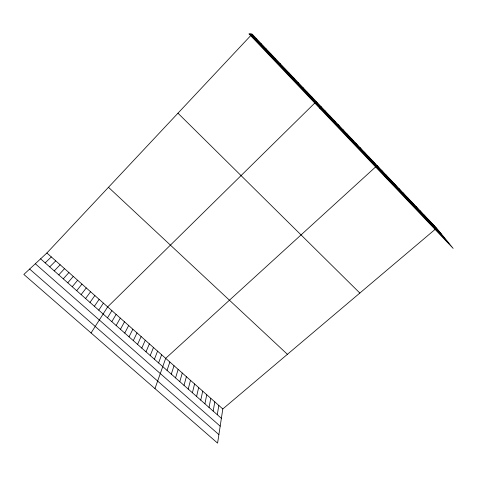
<?xml version="1.0" encoding="UTF-8"?>
<svg xmlns="http://www.w3.org/2000/svg" width="477" height="477" viewBox="0 0 477 477"><rect width="100%" height="100%" fill="white"/><g stroke="black" fill="none" stroke-linecap="round" stroke-linejoin="round"><path stroke-width="0.72" d="M436.604 228.125L252.124 34.105L248.928 33.873L453.15 248.392L436.604 228.125L222.807 408.968L217.584 443.127L23.85 274.436L46.877 253.001L250.669 35.656M217.279 414.716L218.818 405.426M213.171 411.085L214.811 401.872M209.045 407.447L210.786 398.313M275.289 59.309L275.426 58.617M204.907 403.798L206.756 394.735M200.757 400.137L202.713 391.146M196.59 396.465L198.653 387.551M192.41 392.774L194.58 383.937M188.218 389.077L190.49 380.318M184.009 385.362L186.394 376.681M179.787 381.642L182.28 373.038M175.554 377.903L178.154 369.377M171.303 374.153L174.016 365.71M167.039 370.39L169.86 362.025M154.965 388.606L165.692 358.328L375.626 166.914M158.591 362.937L161.631 354.733M154.411 359.247L157.565 351.126M150.213 355.544L153.481 347.5M146.004 351.835L149.379 343.869M141.782 348.109L145.27 340.226M137.543 344.37L141.144 336.571M133.292 340.62L137.006 332.898M129.023 336.857L132.856 329.219M270.525 54.295L270.805 53.752M124.747 333.077L128.689 325.529M120.448 329.291L124.509 321.82M116.144 325.487L120.317 318.105M111.815 321.671L116.114 314.379M107.48 317.849L111.892 310.634M91.065 332.964L107.659 306.884L314.796 103.02M98.757 310.151L103.408 303.116M94.374 306.288L99.144 299.335M89.98 302.406L94.869 295.543M85.568 298.513L90.582 291.745M81.138 294.607L86.277 287.923M76.696 290.69L81.955 284.095M72.236 286.755L77.62 280.255M67.764 282.807L73.273 276.398M63.274 278.848L68.909 272.534M58.772 274.877L64.532 268.652M54.253 270.888L60.144 264.759M49.715 266.887L55.737 260.853M45.166 262.875L51.313 256.93M265.737 49.262L266.16 48.869M260.931 44.206L261.497 43.967M256.107 39.132L256.817 39.042M29.628 269.052L218.889 434.595M35.316 263.757L220.177 426.17M40.599 258.844L221.376 418.329M46.877 253.001L222.807 408.968M108.476 187.306L287.416 354.316M177.963 113.198L359.843 293.057M251.26 34.04L441.1 233.629M250.532 33.986L444.886 238.267M249.739 33.933L448.976 243.282M432.46 223.767L436.843 229.151M428.298 219.39L432.567 224.661M424.119 214.996L428.274 220.147M419.927 210.584L423.97 215.622M415.717 206.153L419.647 211.072M411.49 201.711L415.306 206.511M407.251 197.251L410.947 201.932M402.993 192.774L406.577 197.335M398.718 188.284L402.183 192.714M394.431 183.77L397.776 188.081M390.126 179.245L393.352 183.43M385.804 174.695L388.91 178.762M381.469 170.134L384.45 174.075M377.11 165.555L387.682 179.62M372.871 161.095L375.614 164.78M368.614 156.617L371.237 160.177M364.339 152.121L366.843 155.556M360.052 147.614L362.431 150.923M355.747 143.088L358 146.266M351.424 138.539L353.558 141.591M347.089 133.977L349.092 136.899M342.736 129.404L344.615 132.189M338.366 124.807L340.119 127.46M333.978 120.192L335.605 122.714M329.577 115.565L331.074 117.95M325.159 110.914L326.524 113.168M320.723 106.252L321.957 108.368M316.269 101.565L320.341 108.887M311.797 96.867L312.769 98.709M307.313 92.15L308.148 93.85M302.812 87.416L303.509 88.972M298.292 82.658L298.852 84.077M293.754 77.888L294.178 79.164M289.199 73.094L289.485 74.227M284.626 68.289L284.769 69.272M280.035 63.459L280.041 64.3"/></g></svg>
